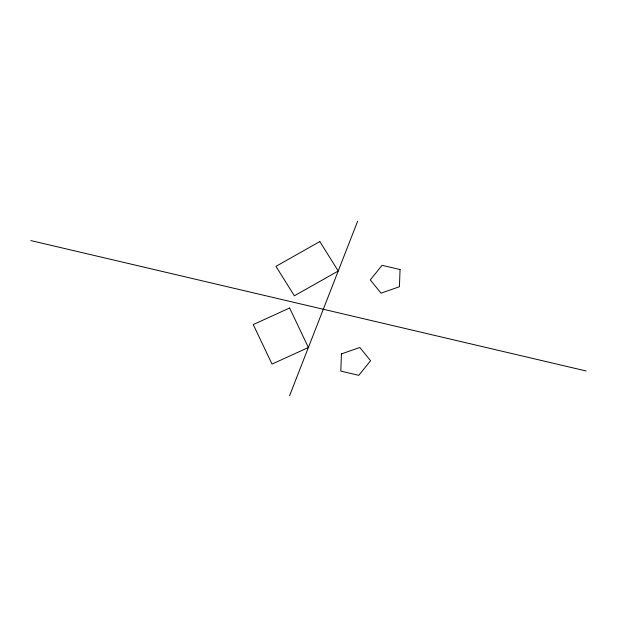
<?xml version="1.0" encoding="UTF-8"?>
<svg xmlns="http://www.w3.org/2000/svg" width="617" height="617" viewBox="0 0 617 617"><rect width="100%" height="100%" fill="white"/><g stroke="black" fill="none" stroke-linecap="round" stroke-linejoin="round"><path stroke-width="0.93" d="M289.55 395.798L357.644 221.202M30.85 240.584L586.15 370.979M341.44 353.896L340.808 371.102L358.801 375.329L370.57 360.737L359.834 347.487L341.44 353.896M400.063 269.544L399.423 286.751L381.028 293.16L370.3 279.91L382.062 265.318L400.063 269.544M319.807 241.563L275.953 266.367L294.371 295.805L338.224 271.01L319.807 241.563M289.612 307.999L253.248 324.581L272.02 364.084L308.384 347.502L289.612 307.999"/></g></svg>
